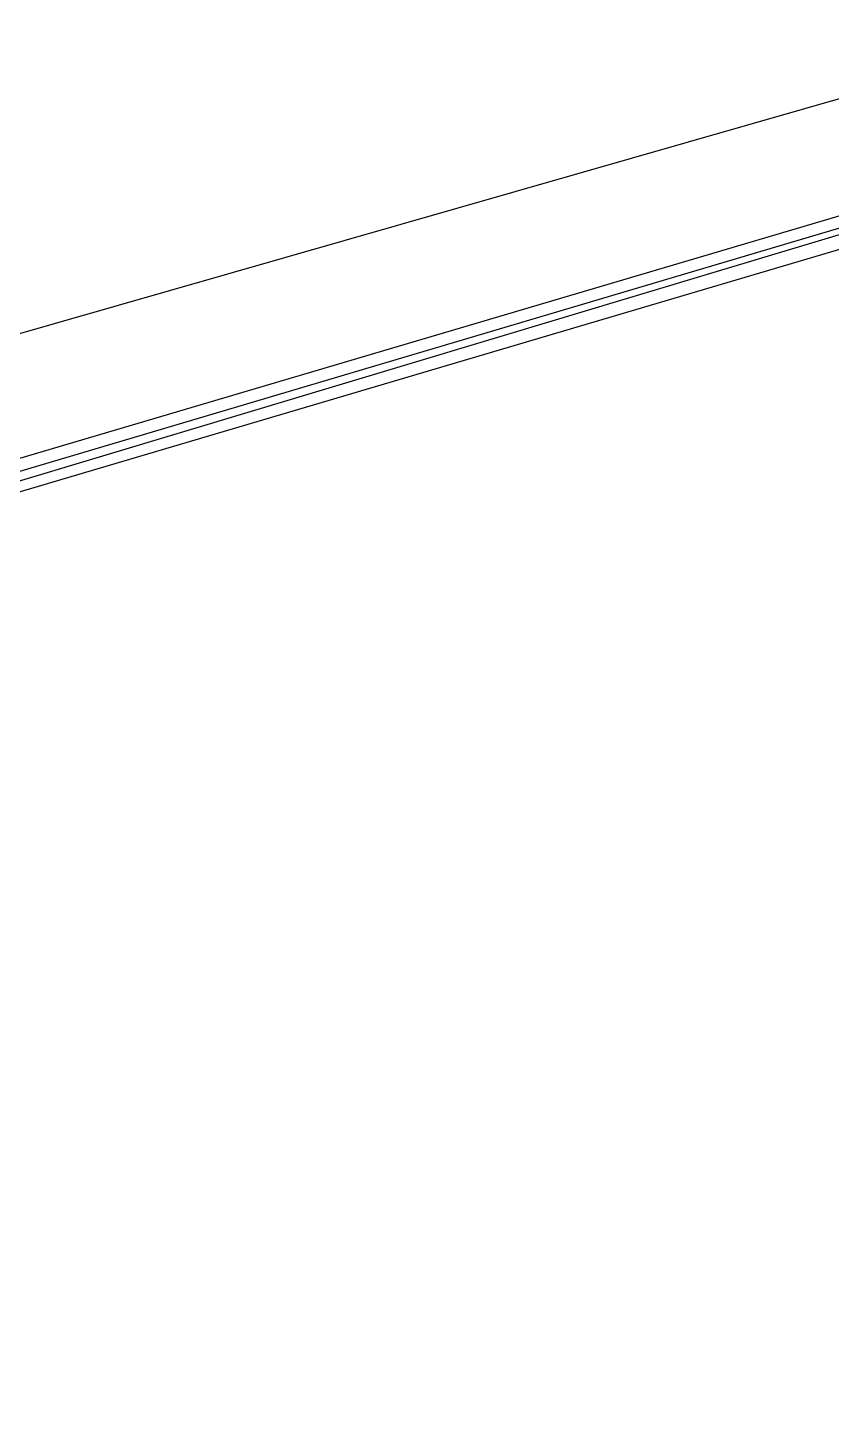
# Model space of a CAD drawing. Header units: feet. Extents: x -84 to 198, y -22 to 181.
# Drawn here: x 88.207 to 89.273, y 17.939 to 19.798 of the extents above; entities that cross this region are included whole.
import ezdxf

# ---------------------------------------------------------------- set-up
doc = ezdxf.new("R2010")
doc.units = ezdxf.units.FT
doc.layers.add('A-LINEA', color=7, linetype='CONTINUOUS')

msp = doc.modelspace()

# ---------------------------------------------------------------- linework, layer by layer
at = {"layer": 'A-LINEA'}
msp.add_line((83.1192, 17.9387), (93.6963, 20.9676), dxfattribs=at)
msp.add_line((83.1192, 17.9387), (93.6963, 20.9676), dxfattribs=at)
for points in [[(88, 19.1511), (91.7733, 20.2711), (91.7733, 20.2844), (87.9867, 19.1644), (88, 19.1511)], [(88, 19.1511), (91.7733, 20.2711), (91.7733, 20.2844), (87.9867, 19.1644), (88, 19.1511)], [(88, 19.1244), (91.7867, 20.2444), (91.7867, 20.2711), (91.7733, 20.2711), (88, 19.1378), (88, 19.1244)], [(88, 19.1244), (91.7867, 20.2444), (91.7867, 20.2711), (91.7733, 20.2711), (88, 19.1378), (88, 19.1244)]]:
    msp.add_lwpolyline(points, dxfattribs=at)

doc.saveas('drawing.dxf')
